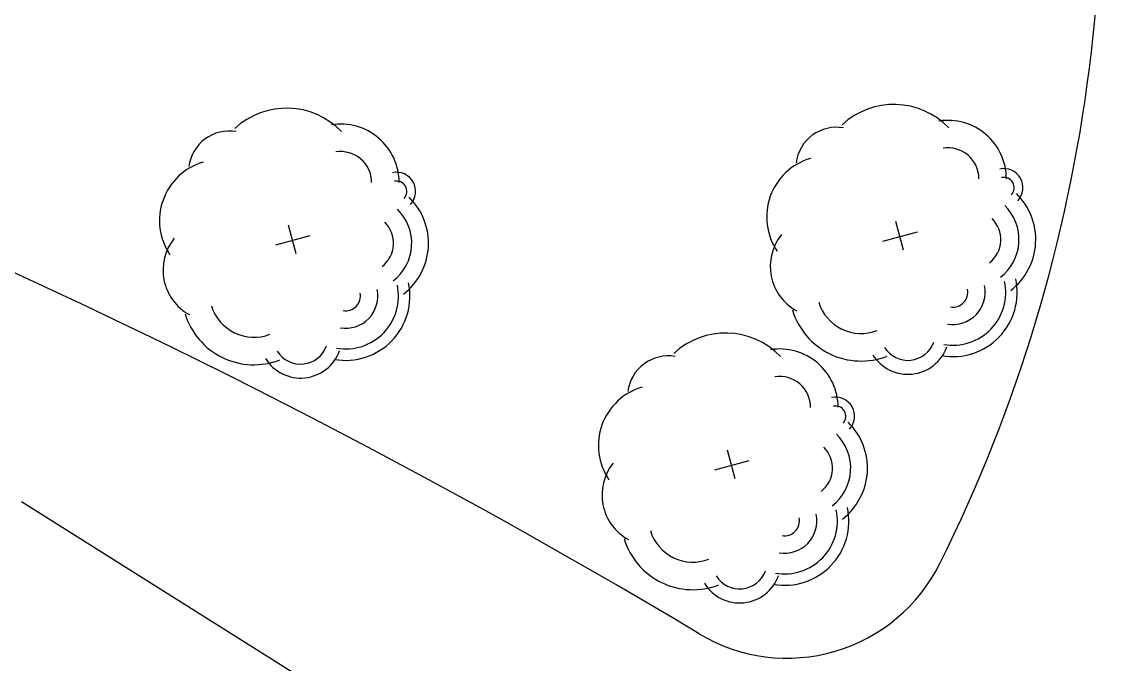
# Model space of a CAD drawing. Extents: x 225694 to 1397201, y -46174 to 794826.
# Drawn here: x 471670 to 484315, y 415793 to 423315 of the extents above; entities that cross this region are included whole.
import ezdxf

# ---------------------------------------------------------------- set-up
doc = ezdxf.new("R2010")
doc.units = 0
doc.header["$LTSCALE"] = 0.5
doc.header["$MEASUREMENT"] = 0
for name, color, linetype in [('08-树', 73, 'Continuous'), ('树', 124, 'Continuous'), ('路', 40, 'Continuous')]:
    doc.layers.add(name, color=color, linetype=linetype)

# ---------------------------------------------------------------- blocks, each defined once
blk = doc.blocks.new('桂花')
at = {"layer": '08-树', "linetype": 'ByBlock'}
for p, q in [((-149, -187), (-149, 195)), ((0, 0), (-316, 0))]:
    blk.add_line(p, q, dxfattribs=at)
for centre, radius, start, end in [((-367, 1210), 204, 31.9374, 177.2865), ((79, 732), 688, 22.6842, 120.5814), ((-612, 656), 626, 75.2533, 173.8893), ((-367, 1210), 110, 31.9374, 177.2865), ((79, 732), 509, 22.6842, 120.5814), ((79, 732), 314, 22.6842, 120.5814), ((574, 395), 687, 335.0514, 87.0482), ((-612, 656), 332, 75.2533, 173.8893), ((574, 395), 565, 335.0514, 87.0482), ((-743, 93), 815, 118.8409, 207.9925), ((574, 395), 344, 335.0514, 87.0482), ((574, 395), 158, 335.0514, 87.0482), ((868, -183), 443, 286.7742, 55.2785), ((868, -183), 294, 286.7742, 55.2785), ((-1031, -465), 437, 155.3763, 247.6372), ((287, -545), 769, 271.8981, 6.291), ((287, -545), 475, 271.8981, 6.291), ((-552, -692), 652, 181.4394, 289.2262), ((-59, -897), 543, 216.0983, 316.3439)]:
    blk.add_arc(centre, radius, start, end, dxfattribs=at)
blk = doc.blocks.new('GUIHUA')
at = {"layer": '树', "linetype": 'ByBlock', "xscale": 1.0944, "yscale": 1.0944, "zscale": 1.0944}
blk.add_blockref('桂花', (169, -8), dxfattribs=at)

msp = doc.modelspace()

# ---------------------------------------------------------------- linework, layer by layer
at = {"layer": '路', "color": 7, "linetype": 'Continuous'}
msp.add_line((471670.2, 417698), (482949.6, 410609), dxfattribs=at)
at = {"layer": '路', "color": 7}
for centre, radius, start, end in [((466259.5, 425018.6), 18055.3, 333.54534, 12.15717), ((480633.6, 417866.1), 2000, 239.07816, 333.54534)]:
    msp.add_arc(centre, radius, start, end, dxfattribs=at)
at = {"layer": '路', "color": 7, "linetype": 'Continuous'}
msp.add_arc((437122.2, 345226.7), 82674.3, 59.078158, 75.490098, dxfattribs=at)

# ---------------------------------------------------------------- block references
at = {"layer": '树', "color": 7, "rotation": 284.9686464037668}
for p in [(474849.7, 420763.7), (481960.9, 420807.4), (479990.2, 418131.8), (473383.2, 414116.9)]:
    msp.add_blockref('GUIHUA', p, dxfattribs=at)

doc.saveas('drawing.dxf')
